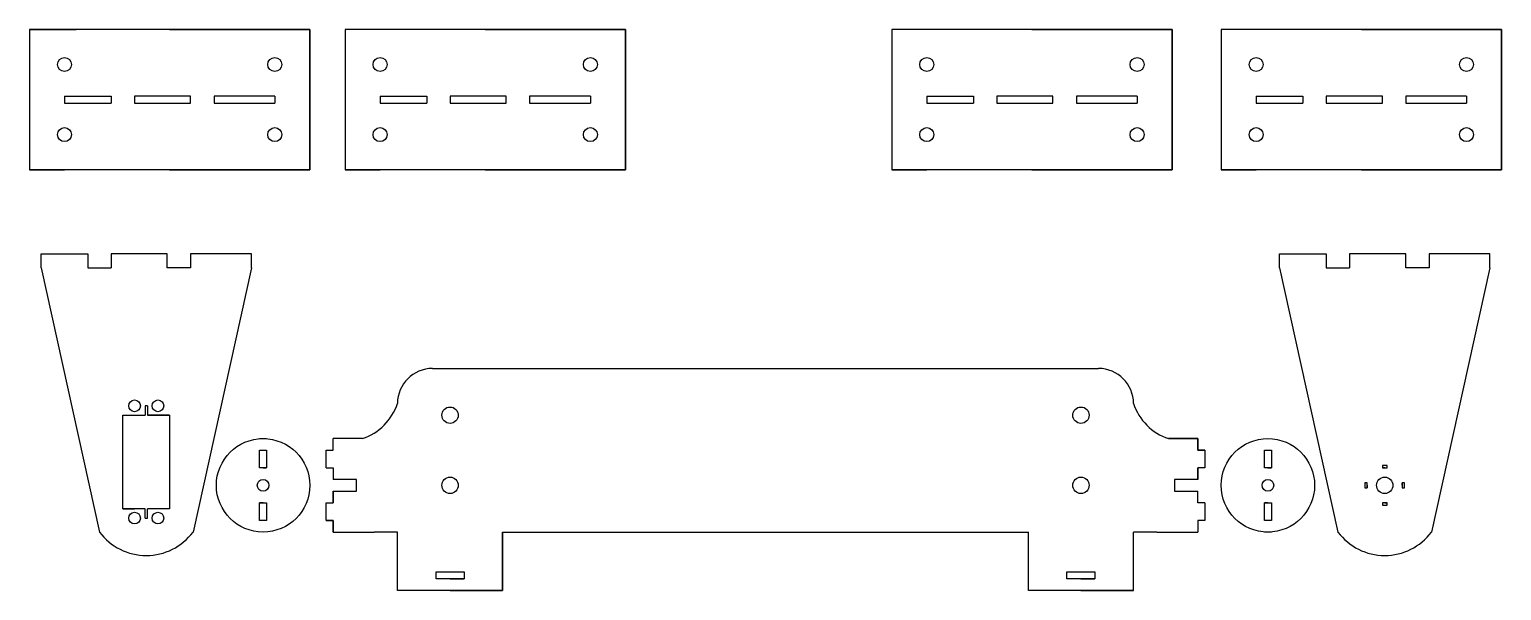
# Model space of a CAD drawing. Header units: millimetres. Extents: x 352.5 to 415.5, y 1925.2 to 1949.2.
import ezdxf

# ---------------------------------------------------------------- set-up
doc = ezdxf.new("R2010")
doc.units = ezdxf.units.MM

msp = doc.modelspace()

# ---------------------------------------------------------------- linework, layer by layer
for p, q in [((358.453, 1949.159), (352.453, 1949.159)), ((352.453, 1949.159), (352.453, 1943.159)), ((352.453, 1949.159), (353.453, 1949.159)), ((352.453, 1949.159), (353.953, 1949.159)), ((353.453, 1949.159), (354.453, 1949.159)), ((358.453, 1949.159), (364.453, 1949.159)), ((364.453, 1949.159), (358.453, 1949.159)), ((364.453, 1949.159), (364.453, 1943.159)), ((364.453, 1943.159), (364.453, 1949.159)), ((364.453, 1949.159), (364.453, 1947.659)), ((371.958, 1949.159), (365.958, 1949.159)), ((365.958, 1949.159), (365.958, 1943.159)), ((371.958, 1949.159), (377.958, 1949.159)), ((377.958, 1949.159), (371.958, 1949.159)), ((377.958, 1949.159), (377.958, 1943.159)), ((377.958, 1943.159), (377.958, 1949.159)), ((395.356, 1949.159), (389.356, 1949.159)), ((389.356, 1949.159), (389.356, 1943.159)), ((395.356, 1949.159), (401.356, 1949.159)), ((401.356, 1949.159), (395.356, 1949.159)), ((401.356, 1949.159), (401.356, 1943.159)), ((401.356, 1943.159), (401.356, 1949.159)), ((409.453, 1949.159), (403.453, 1949.159)), ((403.453, 1949.159), (403.453, 1943.159)), ((409.453, 1949.159), (415.453, 1949.159)), ((415.453, 1949.159), (409.453, 1949.159)), ((415.453, 1949.159), (415.453, 1943.159)), ((415.453, 1943.159), (415.453, 1949.159)), ((353.953, 1946.309), (354.953, 1946.309)), ((353.953, 1946.309), (353.953, 1946.009)), ((354.953, 1946.309), (355.953, 1946.309)), ((355.953, 1946.309), (355.953, 1946.009)), ((359.353, 1946.309), (356.953, 1946.309)), ((356.953, 1946.309), (356.953, 1946.009)), ((359.353, 1946.009), (359.353, 1946.309)), ((360.953, 1946.309), (360.353, 1946.309)), ((360.353, 1946.309), (360.353, 1946.009)), ((361.953, 1946.309), (360.953, 1946.309)), ((362.953, 1946.309), (361.953, 1946.309)), ((362.953, 1946.309), (362.953, 1946.009)), ((367.458, 1946.309), (368.458, 1946.309)), ((367.458, 1946.309), (367.458, 1946.009)), ((368.458, 1946.309), (369.458, 1946.309)), ((369.458, 1946.309), (369.458, 1946.009)), ((372.858, 1946.309), (370.458, 1946.309)), ((370.458, 1946.309), (370.458, 1946.009)), ((372.858, 1946.009), (372.858, 1946.309)), ((374.458, 1946.309), (373.858, 1946.309)), ((373.858, 1946.309), (373.858, 1946.009)), ((375.458, 1946.309), (374.458, 1946.309)), ((376.458, 1946.309), (375.458, 1946.309)), ((376.458, 1946.309), (376.458, 1946.009)), ((390.856, 1946.309), (391.856, 1946.309)), ((390.856, 1946.309), (390.856, 1946.009)), ((391.856, 1946.309), (392.856, 1946.309)), ((392.856, 1946.309), (392.856, 1946.009)), ((396.256, 1946.309), (393.856, 1946.309)), ((393.856, 1946.309), (393.856, 1946.009)), ((396.256, 1946.009), (396.256, 1946.309)), ((397.856, 1946.309), (397.256, 1946.309)), ((397.256, 1946.309), (397.256, 1946.009)), ((398.856, 1946.309), (397.856, 1946.309)), ((399.856, 1946.309), (398.856, 1946.309)), ((399.856, 1946.309), (399.856, 1946.009)), ((404.953, 1946.309), (405.953, 1946.309)), ((404.953, 1946.309), (404.953, 1946.009)), ((404.953, 1946.309), (405.953, 1946.309)), ((404.953, 1946.309), (404.953, 1946.009)), ((405.953, 1946.309), (406.953, 1946.309)), ((405.953, 1946.309), (406.953, 1946.309)), ((406.953, 1946.309), (406.953, 1946.009)), ((406.953, 1946.309), (406.953, 1946.009)), ((410.353, 1946.309), (407.953, 1946.309)), ((407.953, 1946.309), (407.953, 1946.009)), ((410.353, 1946.009), (410.353, 1946.309)), ((411.953, 1946.309), (411.353, 1946.309)), ((411.353, 1946.309), (411.353, 1946.009)), ((412.953, 1946.309), (411.953, 1946.309)), ((413.953, 1946.309), (412.953, 1946.309)), ((413.953, 1946.309), (413.953, 1946.009)), ((353.953, 1946.009), (355.953, 1946.009)), ((356.953, 1946.009), (359.353, 1946.009)), ((360.353, 1946.009), (361.953, 1946.009)), ((361.953, 1946.009), (362.953, 1946.009)), ((367.458, 1946.009), (369.458, 1946.009)), ((370.458, 1946.009), (372.858, 1946.009)), ((373.858, 1946.009), (375.458, 1946.009)), ((375.458, 1946.009), (376.458, 1946.009)), ((390.856, 1946.009), (392.856, 1946.009)), ((393.856, 1946.009), (396.256, 1946.009)), ((397.256, 1946.009), (398.856, 1946.009)), ((398.856, 1946.009), (399.856, 1946.009)), ((404.953, 1946.009), (406.953, 1946.009)), ((404.953, 1946.009), (406.953, 1946.009)), ((407.953, 1946.009), (410.353, 1946.009)), ((411.353, 1946.009), (412.953, 1946.009)), ((412.953, 1946.009), (413.953, 1946.009)), ((364.453, 1943.159), (352.453, 1943.159)), ((352.453, 1943.159), (353.953, 1943.159)), ((358.453, 1943.159), (364.453, 1943.159)), ((364.453, 1943.159), (362.953, 1943.159)), ((377.958, 1943.159), (365.958, 1943.159)), ((365.958, 1943.159), (367.458, 1943.159)), ((371.958, 1943.159), (377.958, 1943.159)), ((401.356, 1943.159), (389.356, 1943.159)), ((389.356, 1943.159), (390.856, 1943.159)), ((395.356, 1943.159), (401.356, 1943.159)), ((415.453, 1943.159), (403.453, 1943.159)), ((403.453, 1943.159), (404.953, 1943.159)), ((409.453, 1943.159), (415.453, 1943.159)), ((352.953, 1938.959), (352.953, 1939.559)), ((352.953, 1939.559), (353.953, 1939.559)), ((353.953, 1939.559), (354.953, 1939.559)), ((354.953, 1939.559), (354.953, 1938.959)), ((358.353, 1939.559), (355.953, 1939.559)), ((355.953, 1939.559), (355.953, 1938.959)), ((358.353, 1938.959), (358.353, 1939.559)), ((359.953, 1939.559), (359.353, 1939.559)), ((359.353, 1939.559), (359.353, 1938.959)), ((360.953, 1939.559), (359.953, 1939.559)), ((361.953, 1939.559), (360.953, 1939.559)), ((361.953, 1938.959), (361.953, 1939.559)), ((405.953, 1938.959), (405.953, 1939.559)), ((405.953, 1938.959), (405.953, 1939.559)), ((405.953, 1939.559), (406.953, 1939.559)), ((406.953, 1939.559), (407.953, 1939.559)), ((407.953, 1939.559), (407.953, 1938.959)), ((411.353, 1939.559), (408.953, 1939.559)), ((408.953, 1939.559), (408.953, 1938.959)), ((411.353, 1938.959), (411.353, 1939.559)), ((412.953, 1939.559), (412.353, 1939.559)), ((412.353, 1939.559), (412.353, 1938.959)), ((413.953, 1939.559), (412.953, 1939.559)), ((414.953, 1939.559), (413.953, 1939.559)), ((414.953, 1938.959), (414.953, 1939.559)), ((414.953, 1938.959), (414.953, 1939.559)), ((354.953, 1938.959), (355.453, 1938.959)), ((355.453, 1938.959), (355.953, 1938.959)), ((359.353, 1938.959), (358.353, 1938.959)), ((361.953, 1938.959), (359.453, 1927.659)), ((405.953, 1938.959), (408.453, 1927.659)), ((407.953, 1938.959), (408.453, 1938.959)), ((408.453, 1938.959), (408.953, 1938.959)), ((412.353, 1938.959), (411.353, 1938.959)), ((414.953, 1938.959), (412.453, 1927.659)), ((369.703, 1934.659), (372.703, 1934.659)), ((372.703, 1934.659), (395.203, 1934.659)), ((395.203, 1934.659), (398.203, 1934.659)), ((357.403, 1933.059), (357.403, 1932.659)), ((357.503, 1933.059), (357.403, 1933.059)), ((357.503, 1933.059), (357.503, 1932.659)), ((356.453, 1932.659), (357.403, 1932.659)), ((356.453, 1928.659), (356.453, 1932.659)), ((356.453, 1932.659), (356.953, 1932.659)), ((358.453, 1932.659), (357.503, 1932.659)), ((357.503, 1932.659), (358.453, 1932.659)), ((358.453, 1932.659), (357.953, 1932.659)), ((358.453, 1932.659), (358.453, 1928.659)), ((362.303, 1931.659), (362.603, 1931.659)), ((366.703, 1931.659), (365.453, 1931.659)), ((365.453, 1931.159), (365.453, 1931.659)), ((366.703, 1931.659), (365.453, 1931.659)), ((402.453, 1931.659), (401.203, 1931.659)), ((401.203, 1931.659), (402.453, 1931.659)), ((402.453, 1931.659), (402.453, 1931.159)), ((402.453, 1931.159), (402.453, 1931.659)), ((362.303, 1930.409), (362.303, 1931.159)), ((362.303, 1930.409), (362.303, 1931.159)), ((362.303, 1931.159), (362.603, 1931.159)), ((362.603, 1931.159), (362.603, 1930.409)), ((365.153, 1931.159), (365.453, 1931.159)), ((365.153, 1930.409), (365.153, 1931.159)), ((402.453, 1931.159), (402.753, 1931.159)), ((402.753, 1931.159), (402.453, 1931.159)), ((402.753, 1931.159), (402.753, 1930.409)), ((405.303, 1930.409), (405.303, 1931.159)), ((405.303, 1930.409), (405.303, 1931.159)), ((405.303, 1931.159), (405.603, 1931.159)), ((405.603, 1931.159), (405.603, 1930.409)), ((362.603, 1930.409), (362.303, 1930.409)), ((362.453, 1930.409), (362.603, 1930.409)), ((365.153, 1930.409), (365.453, 1930.409)), ((365.453, 1930.409), (365.453, 1929.909)), ((402.753, 1930.409), (402.453, 1930.409)), ((402.453, 1930.409), (402.453, 1929.909)), ((402.453, 1929.909), (402.453, 1930.409)), ((405.603, 1930.409), (405.303, 1930.409)), ((405.453, 1930.409), (405.603, 1930.409)), ((410.553, 1930.509), (410.353, 1930.509)), ((410.353, 1930.509), (410.353, 1930.409)), ((410.453, 1930.409), (410.353, 1930.409)), ((410.353, 1930.409), (410.553, 1930.409)), ((410.553, 1930.409), (410.553, 1930.509)), ((366.453, 1929.909), (365.453, 1929.909)), ((366.453, 1929.409), (366.453, 1929.909)), ((402.453, 1929.909), (401.453, 1929.909)), ((401.453, 1929.909), (401.453, 1929.409)), ((409.703, 1929.759), (409.603, 1929.759)), ((409.603, 1929.759), (409.603, 1929.559)), ((409.703, 1929.559), (409.703, 1929.759)), ((411.203, 1929.659), (411.203, 1929.759)), ((411.203, 1929.759), (411.203, 1929.559)), ((411.303, 1929.759), (411.203, 1929.759)), ((411.303, 1929.559), (411.303, 1929.759)), ((365.453, 1929.409), (365.453, 1928.909)), ((365.453, 1928.909), (365.453, 1929.409)), ((365.453, 1929.409), (366.453, 1929.409)), ((401.453, 1929.409), (402.453, 1929.409)), ((402.453, 1928.909), (402.453, 1929.409)), ((409.603, 1929.559), (409.703, 1929.559)), ((409.703, 1929.659), (409.703, 1929.559)), ((411.203, 1929.559), (411.303, 1929.559)), ((356.453, 1928.659), (356.953, 1928.659)), ((357.403, 1928.659), (356.453, 1928.659)), ((357.403, 1928.259), (357.403, 1928.659)), ((357.403, 1928.659), (357.403, 1928.659)), ((358.453, 1928.659), (357.503, 1928.659)), ((357.503, 1928.259), (357.503, 1928.659)), ((362.303, 1928.159), (362.303, 1928.909)), ((362.453, 1928.909), (362.303, 1928.909)), ((362.303, 1928.909), (362.603, 1928.909)), ((362.603, 1928.909), (362.603, 1928.159)), ((362.603, 1928.909), (362.603, 1928.159)), ((365.153, 1928.909), (365.453, 1928.909)), ((365.153, 1928.159), (365.153, 1928.909)), ((402.753, 1928.909), (402.453, 1928.909)), ((402.753, 1928.909), (402.753, 1928.159)), ((405.303, 1928.159), (405.303, 1928.909)), ((405.453, 1928.909), (405.303, 1928.909)), ((405.303, 1928.909), (405.603, 1928.909)), ((405.603, 1928.909), (405.603, 1928.159)), ((405.603, 1928.909), (405.603, 1928.159)), ((410.553, 1928.909), (410.353, 1928.909)), ((410.353, 1928.909), (410.353, 1928.809)), ((410.353, 1928.809), (410.553, 1928.809)), ((410.453, 1928.909), (410.553, 1928.909)), ((410.553, 1928.809), (410.553, 1928.909)), ((357.403, 1928.259), (357.503, 1928.259)), ((362.603, 1928.159), (362.303, 1928.159)), ((365.153, 1928.159), (365.453, 1928.159)), ((365.453, 1928.159), (365.153, 1928.159)), ((365.453, 1928.159), (365.453, 1927.659)), ((365.453, 1927.659), (365.453, 1928.159)), ((402.753, 1928.159), (402.453, 1928.159)), ((402.453, 1928.159), (402.453, 1927.659)), ((405.603, 1928.159), (405.303, 1928.159)), ((365.453, 1927.659), (367.203, 1927.659)), ((368.203, 1927.659), (367.203, 1927.659)), ((368.203, 1925.159), (368.203, 1927.659)), ((368.203, 1925.159), (368.203, 1927.659)), ((372.703, 1927.659), (372.703, 1925.159)), ((372.703, 1925.159), (372.703, 1927.659)), ((372.703, 1927.659), (395.203, 1927.659)), ((395.203, 1925.159), (395.203, 1927.659)), ((399.703, 1925.159), (399.703, 1927.659)), ((400.703, 1927.659), (399.703, 1927.659)), ((400.703, 1927.659), (402.453, 1927.659)), ((405.603, 1927.659), (405.303, 1927.659)), ((369.853, 1925.659), (369.853, 1925.959)), ((369.853, 1925.959), (371.053, 1925.959)), ((371.053, 1925.959), (371.053, 1925.659)), ((396.853, 1925.659), (396.853, 1925.959)), ((396.853, 1925.959), (398.053, 1925.959)), ((398.053, 1925.959), (398.053, 1925.659)), ((371.053, 1925.659), (369.853, 1925.659)), ((370.453, 1925.659), (371.053, 1925.659)), ((398.053, 1925.659), (396.853, 1925.659)), ((397.453, 1925.659), (398.053, 1925.659)), ((372.703, 1925.159), (368.203, 1925.159)), ((372.703, 1925.159), (368.203, 1925.159)), ((370.453, 1925.159), (372.703, 1925.159)), ((370.453, 1925.159), (372.703, 1925.159)), ((399.703, 1925.159), (395.203, 1925.159)), ((397.453, 1925.159), (399.703, 1925.159))]:
    msp.add_line(p, q)
msp.add_lwpolyline([(352.953, 1938.959), (355.453, 1927.659), (355.453, 1927.659)])
for centre, radius in [((353.953, 1947.659), 0.3), ((362.953, 1947.659), 0.3), ((367.458, 1947.659), 0.3), ((376.458, 1947.659), 0.3), ((390.856, 1947.659), 0.3), ((399.856, 1947.659), 0.3), ((404.953, 1947.659), 0.3), ((413.953, 1947.659), 0.3), ((353.953, 1944.659), 0.3), ((362.953, 1944.659), 0.3), ((367.458, 1944.659), 0.3), ((376.458, 1944.659), 0.3), ((390.856, 1944.659), 0.3), ((399.856, 1944.659), 0.3), ((404.953, 1944.659), 0.3), ((413.953, 1944.659), 0.3), ((356.953, 1933.059), 0.25), ((357.953, 1933.059), 0.25), ((370.453, 1932.659), 0.35), ((397.453, 1932.659), 0.35), ((362.453, 1929.659), 2), ((405.453, 1929.659), 2), ((362.453, 1929.659), 0.25), ((362.453, 1929.659), 0.25), ((370.453, 1929.659), 0.35), ((397.453, 1929.659), 0.35), ((405.453, 1929.659), 0.25), ((405.453, 1929.659), 0.25), ((410.453, 1929.659), 0.35), ((356.953, 1928.259), 0.25), ((357.953, 1928.259), 0.25)]:
    msp.add_circle(centre, radius)
for centre, radius, start, end in [((369.703, 1933.159), 1.5, 90, 180), ((398.203, 1933.159), 1.5, 0, 90), ((365.953, 1933.909), 2.372, 288.43495, 341.56505), ((401.953, 1933.909), 2.372, 198.43495, 251.56505), ((357.453, 1929.159), 2.5, 216.8699, 323.1301), ((410.453, 1929.159), 2.5, 216.8699, 323.1301)]:
    msp.add_arc(centre, radius, start, end)

doc.saveas('drawing.dxf')
